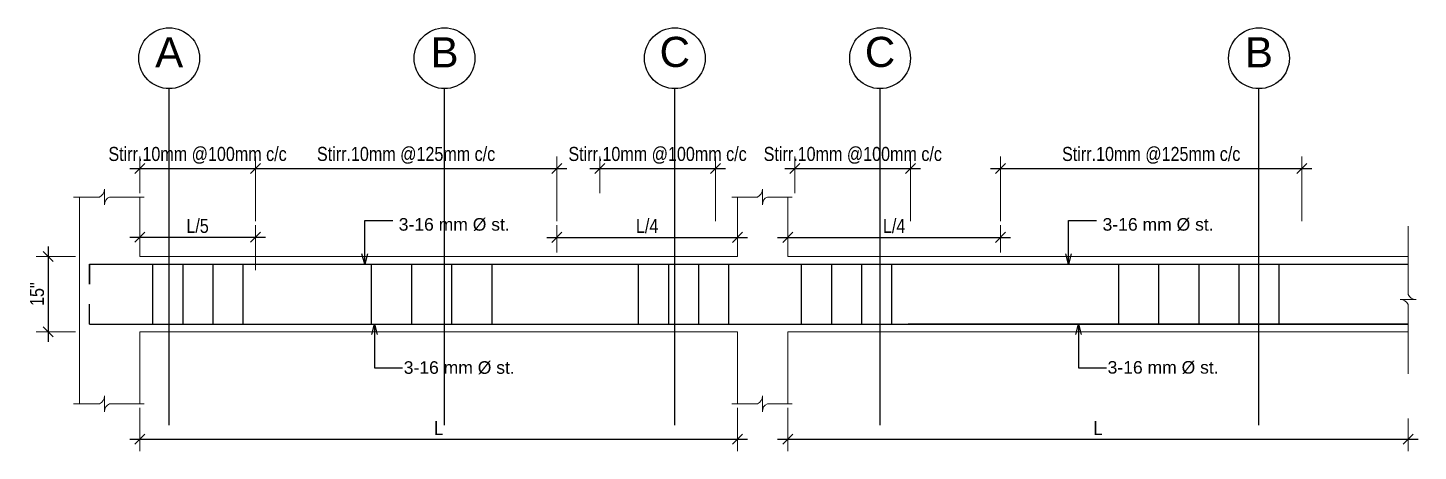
# Model space of a CAD drawing. Header units: inches. Extents: x -4010 to 92088, y -38563 to -1318.
# Drawn here: x 50636.7 to 50913.7, y -29507 to -29422.7 of the extents above; entities that cross this region are included whole.
import ezdxf

# ---------------------------------------------------------------- set-up
doc = ezdxf.new("R2010")
doc.units = ezdxf.units.IN
doc.header["$MEASUREMENT"] = 0
doc.header["$PDMODE"] = 99
doc.layers.add('DIM', color=7, linetype='Continuous', lineweight=15)
doc.layers.add('LINE', color=8, linetype='Continuous', lineweight=13)
for name, color, linetype in [('Hatch', 3, 'Continuous'), ('Rod', 1, 'Continuous'), ('TEX', 7, 'Continuous')]:
    doc.layers.add(name, color=color, linetype=linetype)
doc.styles.add('R', font='arial.ttf')
doc.styles.get("Standard").update_dxf_attribs({"font": 'ARIALN.TTF'})
doc.styles.add('style0', font='swissel.ttf')
doc.dimstyles.new('_30', dxfattribs={"dimscale": 0.4, "dimtxt": 7, "dimasz": 5, "dimexe": 6, "dimexo": 2, "dimgap": 2, "dimtad": 1, "dimdec": 0, "dimzin": 3, "dimdsep": 46, "dimlunit": 3, "dimtxsty": 'Standard', "dimblk": 'OBLIQUE', "dimcen": 0, "dimdle": 5, "dimclrt": 7, "dimazin": 0, "dimtfac": 0.0375, "dimtdec": 0, "dimtofl": 0, "dimtmove": 0, "dimatfit": 3, "dimldrblk": 'OPEN30', "dimfxl": 6, "dimtvp": 0.8, "dimtolj": 1, "dimtzin": 0, "dimlwe": -1, "dimarcsym": 0})

# ---------------------------------------------------------------- blocks, each defined once
blk = doc.blocks.new('_Oblique')
at = {"color": 0, "linetype": 'ByBlock', "lineweight": -2}
blk.add_line((-0.5, -0.5), (0.5, 0.5), dxfattribs=at)
blk = doc.blocks.new('*D1083')
at = {"layer": 'Defpoints', "color": 0}
for p in [(50647.02, -29468.21), (50640.79, -29483.21), (50647.02, -29483.21)]:
    blk.add_point(p, dxfattribs=at)
at = {"layer": 'DIM', "color": 0}
for p, q in [((50646.22, -29468.21), (50638.39, -29468.21)), ((50646.22, -29483.21), (50638.39, -29483.21))]:
    blk.add_line(p, q, dxfattribs=at)
at = {"layer": 'DIM', "color": 0, "lineweight": -2}
blk.add_line((50640.79, -29466.21), (50640.79, -29485.21), dxfattribs=at)
at = {"layer": 'DIM', "color": 0, "lineweight": -2, "xscale": 2, "yscale": 2, "zscale": 2}
for p, rotation in [((50640.79, -29468.21), 90), ((50640.79, -29483.21), 270)]:
    blk.add_blockref('_Oblique', p, dxfattribs=dict(at, rotation=rotation))
at = {"layer": 'DIM', "color": 7, "insert": (50638.56, -29475.71), "char_height": 2.8, "attachment_point": 5, "rotation": 90}
blk.add_mtext('\\A1;15"', dxfattribs=at)
blk = doc.blocks.new('_Open30')
at = {"color": 0, "linetype": 'ByBlock', "lineweight": -2}
for p, q in [((-1, 0.27), (0, 0)), ((0, 0), (-1, -0.27)), ((0, 0), (-1, 0))]:
    blk.add_line(p, q, dxfattribs=at)
blk = doc.blocks.new('*D1084')
at = {"layer": 'Defpoints', "color": 0}
for p in [(50778.1, -29464.4), (50742.1, -29468.21), (50778.1, -29468.21)]:
    blk.add_point(p, dxfattribs=at)
at = {"layer": 'DIM', "color": 0}
for p, q in [((50742.1, -29467.41), (50742.1, -29462)), ((50778.1, -29467.41), (50778.1, -29462))]:
    blk.add_line(p, q, dxfattribs=at)
at = {"layer": 'DIM', "color": 0, "lineweight": -2}
blk.add_line((50740.1, -29464.4), (50780.1, -29464.4), dxfattribs=at)
at = {"layer": 'DIM', "color": 0, "lineweight": -2, "xscale": 2, "yscale": 2, "zscale": 2, "rotation": 180}
blk.add_blockref('_Oblique', (50742.1, -29464.4), dxfattribs=at)
at = {"layer": 'DIM', "color": 0, "lineweight": -2, "xscale": 2, "yscale": 2, "zscale": 2}
blk.add_blockref('_Oblique', (50778.1, -29464.4), dxfattribs=at)
at = {"layer": 'DIM', "color": 7, "insert": (50760.1, -29462.15), "char_height": 2.8, "attachment_point": 5}
blk.add_mtext('\\A1;L/4', dxfattribs=at)
blk = doc.blocks.new('*D1085')
at = {"layer": 'Defpoints', "color": 0}
for p in [(50742.1, -29450.72), (50682.07, -29461.99), (50742.1, -29462)]:
    blk.add_point(p, dxfattribs=at)
at = {"layer": 'DIM', "color": 0}
for p, q in [((50682.07, -29461.19), (50682.07, -29448.32)), ((50742.1, -29461.2), (50742.1, -29448.32))]:
    blk.add_line(p, q, dxfattribs=at)
at = {"layer": 'DIM', "color": 0, "lineweight": -2}
blk.add_line((50680.07, -29450.72), (50744.1, -29450.72), dxfattribs=at)
at = {"layer": 'DIM', "color": 0, "lineweight": -2, "xscale": 2, "yscale": 2, "zscale": 2, "rotation": 180}
blk.add_blockref('_Oblique', (50682.07, -29450.72), dxfattribs=at)
at = {"layer": 'DIM', "color": 0, "lineweight": -2, "xscale": 2, "yscale": 2, "zscale": 2}
blk.add_blockref('_Oblique', (50742.1, -29450.72), dxfattribs=at)
at = {"layer": 'DIM', "color": 7, "insert": (50712.08, -29448.08), "char_height": 2.8, "attachment_point": 5}
blk.add_mtext('\\A1;Stirr.10mm @125mm c/c', dxfattribs=at)
blk = doc.blocks.new('*D1086')
at = {"layer": 'Defpoints', "color": 0}
for p in [(50682.07, -29450.72), (50659.02, -29456.38), (50682.07, -29461.99)]:
    blk.add_point(p, dxfattribs=at)
at = {"layer": 'DIM', "color": 0}
for p, q in [((50659.02, -29455.58), (50659.02, -29448.32)), ((50682.07, -29461.19), (50682.07, -29448.32))]:
    blk.add_line(p, q, dxfattribs=at)
at = {"layer": 'DIM', "color": 0, "lineweight": -2}
blk.add_line((50657.02, -29450.72), (50684.07, -29450.72), dxfattribs=at)
at = {"layer": 'DIM', "color": 0, "lineweight": -2, "xscale": 2, "yscale": 2, "zscale": 2, "rotation": 180}
blk.add_blockref('_Oblique', (50659.02, -29450.72), dxfattribs=at)
at = {"layer": 'DIM', "color": 0, "lineweight": -2, "xscale": 2, "yscale": 2, "zscale": 2}
blk.add_blockref('_Oblique', (50682.07, -29450.72), dxfattribs=at)
at = {"layer": 'DIM', "color": 7, "insert": (50670.54, -29448.08), "char_height": 2.8, "attachment_point": 5}
blk.add_mtext('\\A1;Stirr.10mm @100mm c/c', dxfattribs=at)
blk = doc.blocks.new('*D1087')
at = {"layer": 'Defpoints', "color": 0}
for p in [(50830.49, -29464.4), (50788.1, -29468.21), (50830.49, -29468.21)]:
    blk.add_point(p, dxfattribs=at)
at = {"layer": 'DIM', "color": 0}
for p, q in [((50788.1, -29467.41), (50788.1, -29462)), ((50830.49, -29467.41), (50830.49, -29462))]:
    blk.add_line(p, q, dxfattribs=at)
at = {"layer": 'DIM', "color": 0, "lineweight": -2}
blk.add_line((50786.1, -29464.4), (50832.49, -29464.4), dxfattribs=at)
at = {"layer": 'DIM', "color": 0, "lineweight": -2, "xscale": 2, "yscale": 2, "zscale": 2, "rotation": 180}
blk.add_blockref('_Oblique', (50788.1, -29464.4), dxfattribs=at)
at = {"layer": 'DIM', "color": 0, "lineweight": -2, "xscale": 2, "yscale": 2, "zscale": 2}
blk.add_blockref('_Oblique', (50830.49, -29464.4), dxfattribs=at)
at = {"layer": 'DIM', "color": 7, "insert": (50809.3, -29462.15), "char_height": 2.8, "attachment_point": 5}
blk.add_mtext('\\A1;{\\fArial Narrow|b0|i0|c0|p34;L/4}', dxfattribs=at)
blk = doc.blocks.new('*D1089')
at = {"layer": 'Defpoints', "color": 0}
for p in [(50659.02, -29497.54), (50778.1, -29497.54), (50778.1, -29504.56)]:
    blk.add_point(p, dxfattribs=at)
at = {"layer": 'DIM', "color": 0}
for p, q in [((50659.02, -29498.34), (50659.02, -29506.96)), ((50778.1, -29498.34), (50778.1, -29506.96))]:
    blk.add_line(p, q, dxfattribs=at)
at = {"layer": 'DIM', "color": 0, "lineweight": -2}
blk.add_line((50657.02, -29504.56), (50780.1, -29504.56), dxfattribs=at)
at = {"layer": 'DIM', "color": 0, "lineweight": -2, "xscale": 2, "yscale": 2, "zscale": 2, "rotation": 180}
blk.add_blockref('_Oblique', (50659.02, -29504.56), dxfattribs=at)
at = {"layer": 'DIM', "color": 0, "lineweight": -2, "xscale": 2, "yscale": 2, "zscale": 2}
blk.add_blockref('_Oblique', (50778.1, -29504.56), dxfattribs=at)
at = {"layer": 'DIM', "color": 7, "insert": (50718.56, -29502.36), "char_height": 2.8, "attachment_point": 5}
blk.add_mtext('\\A1;L', dxfattribs=at)
blk = doc.blocks.new('*D1090')
at = {"layer": 'Defpoints', "color": 0}
for p in [(50788.1, -29497.54), (50911.71, -29499.66), (50911.71, -29504.56)]:
    blk.add_point(p, dxfattribs=at)
at = {"layer": 'DIM', "color": 0}
for p, q in [((50788.1, -29498.34), (50788.1, -29506.96)), ((50911.71, -29500.46), (50911.71, -29506.96))]:
    blk.add_line(p, q, dxfattribs=at)
at = {"layer": 'DIM', "color": 0, "lineweight": -2}
blk.add_line((50786.1, -29504.56), (50913.71, -29504.56), dxfattribs=at)
at = {"layer": 'DIM', "color": 0, "lineweight": -2, "xscale": 2, "yscale": 2, "zscale": 2, "rotation": 180}
blk.add_blockref('_Oblique', (50788.1, -29504.56), dxfattribs=at)
at = {"layer": 'DIM', "color": 0, "lineweight": -2, "xscale": 2, "yscale": 2, "zscale": 2}
blk.add_blockref('_Oblique', (50911.71, -29504.56), dxfattribs=at)
at = {"layer": 'DIM', "color": 7, "insert": (50849.9, -29502.36), "char_height": 2.8, "attachment_point": 5}
blk.add_mtext('\\A1;L', dxfattribs=at)
blk = doc.blocks.new('*D1091')
at = {"layer": 'Defpoints', "color": 0}
for p in [(50682.07, -29464.39), (50659.02, -29468.21), (50682.07, -29471.71)]:
    blk.add_point(p, dxfattribs=at)
at = {"layer": 'DIM', "color": 0}
for p, q in [((50659.02, -29467.41), (50659.02, -29461.99)), ((50682.07, -29470.91), (50682.07, -29461.99))]:
    blk.add_line(p, q, dxfattribs=at)
at = {"layer": 'DIM', "color": 0, "lineweight": -2}
blk.add_line((50657.02, -29464.39), (50684.07, -29464.39), dxfattribs=at)
at = {"layer": 'DIM', "color": 0, "lineweight": -2, "xscale": 2, "yscale": 2, "zscale": 2, "rotation": 180}
blk.add_blockref('_Oblique', (50659.02, -29464.39), dxfattribs=at)
at = {"layer": 'DIM', "color": 0, "lineweight": -2, "xscale": 2, "yscale": 2, "zscale": 2}
blk.add_blockref('_Oblique', (50682.07, -29464.39), dxfattribs=at)
at = {"layer": 'DIM', "color": 7, "insert": (50670.54, -29462.14), "char_height": 2.8, "attachment_point": 5}
blk.add_mtext('\\A1;L/5', dxfattribs=at)
blk = doc.blocks.new('*D1093')
at = {"layer": 'Defpoints', "color": 0}
for p in [(50773.7, -29450.72), (50750.66, -29456.38), (50773.7, -29461.99)]:
    blk.add_point(p, dxfattribs=at)
at = {"layer": 'DIM', "color": 0}
for p, q in [((50750.66, -29455.58), (50750.66, -29448.32)), ((50773.7, -29461.19), (50773.7, -29448.32))]:
    blk.add_line(p, q, dxfattribs=at)
at = {"layer": 'DIM', "color": 0, "lineweight": -2}
blk.add_line((50748.66, -29450.72), (50775.7, -29450.72), dxfattribs=at)
at = {"layer": 'DIM', "color": 0, "lineweight": -2, "xscale": 2, "yscale": 2, "zscale": 2, "rotation": 180}
blk.add_blockref('_Oblique', (50750.66, -29450.72), dxfattribs=at)
at = {"layer": 'DIM', "color": 0, "lineweight": -2, "xscale": 2, "yscale": 2, "zscale": 2}
blk.add_blockref('_Oblique', (50773.7, -29450.72), dxfattribs=at)
at = {"layer": 'DIM', "color": 7, "insert": (50762.18, -29448.08), "char_height": 2.8, "attachment_point": 5}
blk.add_mtext('\\A1;Stirr.10mm @100mm c/c', dxfattribs=at)
blk = doc.blocks.new('*D1094')
at = {"layer": 'Defpoints', "color": 0}
for p in [(50812.59, -29450.72), (50789.55, -29456.38), (50812.59, -29461.99)]:
    blk.add_point(p, dxfattribs=at)
at = {"layer": 'DIM', "color": 0}
for p, q in [((50789.55, -29455.58), (50789.55, -29448.32)), ((50812.59, -29461.19), (50812.59, -29448.32))]:
    blk.add_line(p, q, dxfattribs=at)
at = {"layer": 'DIM', "color": 0, "lineweight": -2}
blk.add_line((50787.55, -29450.72), (50814.59, -29450.72), dxfattribs=at)
at = {"layer": 'DIM', "color": 0, "lineweight": -2, "xscale": 2, "yscale": 2, "zscale": 2, "rotation": 180}
blk.add_blockref('_Oblique', (50789.55, -29450.72), dxfattribs=at)
at = {"layer": 'DIM', "color": 0, "lineweight": -2, "xscale": 2, "yscale": 2, "zscale": 2}
blk.add_blockref('_Oblique', (50812.59, -29450.72), dxfattribs=at)
at = {"layer": 'DIM', "color": 7, "insert": (50801.07, -29448.08), "char_height": 2.8, "attachment_point": 5}
blk.add_mtext('\\A1;Stirr.10mm @100mm c/c', dxfattribs=at)
blk = doc.blocks.new('*D1095')
at = {"layer": 'Defpoints', "color": 0}
for p in [(50890.54, -29450.72), (50830.51, -29461.99), (50890.54, -29462)]:
    blk.add_point(p, dxfattribs=at)
at = {"layer": 'DIM', "color": 0}
for p, q in [((50830.51, -29461.19), (50830.51, -29448.32)), ((50890.54, -29461.2), (50890.54, -29448.32))]:
    blk.add_line(p, q, dxfattribs=at)
at = {"layer": 'DIM', "color": 0, "lineweight": -2}
blk.add_line((50828.51, -29450.72), (50892.54, -29450.72), dxfattribs=at)
at = {"layer": 'DIM', "color": 0, "lineweight": -2, "xscale": 2, "yscale": 2, "zscale": 2, "rotation": 180}
blk.add_blockref('_Oblique', (50830.51, -29450.72), dxfattribs=at)
at = {"layer": 'DIM', "color": 0, "lineweight": -2, "xscale": 2, "yscale": 2, "zscale": 2}
blk.add_blockref('_Oblique', (50890.54, -29450.72), dxfattribs=at)
at = {"layer": 'DIM', "color": 7, "insert": (50860.52, -29448.08), "char_height": 2.8, "attachment_point": 5}
blk.add_mtext('\\A1;Stirr.10mm @125mm c/c', dxfattribs=at)

msp = doc.modelspace()

# ---------------------------------------------------------------- linework, layer by layer
at = {"layer": 'Hatch'}
for p, q in [((50664.88, -29501.783), (50664.88, -29434.802)), ((50719.734, -29501.783), (50719.734, -29434.802)), ((50765.611, -29501.783), (50765.611, -29434.802)), ((50806.502, -29501.783), (50806.502, -29434.802)), ((50881.985, -29501.783), (50881.985, -29434.802))]:
    msp.add_line(p, q, dxfattribs=at)
for centre in [(50664.88, -29428.751), (50719.734, -29428.751), (50765.611, -29428.751), (50806.502, -29428.751), (50881.985, -29428.751)]:
    msp.add_circle(centre, 6.051, dxfattribs=at)
at = {"layer": 'LINE'}
for p, q in [((50647.02, -29456.379), (50647.02, -29497.537)), ((50659.02, -29456.379), (50659.02, -29468.212)), ((50778.096, -29456.379), (50778.096, -29468.212)), ((50778.096, -29456.379), (50778.096, -29468.212)), ((50788.096, -29456.379), (50788.096, -29468.212)), ((50659.02, -29468.212), (50778.096, -29468.212)), ((50788.096, -29468.212), (50911.705, -29468.212)), ((50659.02, -29483.212), (50659.02, -29497.537)), ((50659.02, -29483.212), (50778.096, -29483.212)), ((50778.096, -29483.212), (50778.096, -29497.537)), ((50778.096, -29483.212), (50778.096, -29497.537)), ((50788.096, -29483.212), (50788.096, -29497.537)), ((50788.096, -29483.212), (50911.705, -29483.212))]:
    msp.add_line(p, q, dxfattribs=at)
for points in [[(50645.855, -29456.379), (50651.02, -29456.379, 0.2516591), (50652.02, -29454.811), (50652.02, -29457.947, -0.3614804), (50653.02, -29456.379), (50659.927, -29456.379)], [(50776.979, -29456.379), (50782.093, -29456.379, 0.2516591), (50783.093, -29454.811), (50783.093, -29457.947, -0.3614804), (50784.093, -29456.379), (50789.002, -29456.379)], [(50911.705, -29491.554), (50911.705, -29477.752, 0.2516591), (50910.137, -29476.752), (50913.274, -29476.752, -0.3614804), (50911.705, -29475.752), (50911.705, -29462.17)], [(50645.855, -29497.537), (50651.02, -29497.537, 0.2516591), (50652.02, -29495.968), (50652.02, -29499.105, -0.3614804), (50653.02, -29497.537), (50659.927, -29497.537)], [(50776.979, -29497.537), (50782.093, -29497.537, 0.2516591), (50783.093, -29495.968), (50783.093, -29499.105, -0.3614804), (50784.093, -29497.537), (50789.002, -29497.537)]]:
    msp.add_lwpolyline(points, format="xyb", dxfattribs=at)
at = {"layer": 'Rod'}
for p, q in [((50649.02, -29469.712), (50649.02, -29473.712)), ((50649.02, -29473.712), (50649.02, -29469.712)), ((50649.02, -29469.712), (50911.705, -29469.712)), ((50661.587, -29469.712), (50661.587, -29481.712)), ((50667.587, -29469.712), (50667.587, -29481.712)), ((50673.587, -29469.712), (50673.587, -29481.712)), ((50679.587, -29469.712), (50679.587, -29481.712)), ((50705.128, -29469.712), (50705.128, -29481.712)), ((50713.128, -29469.712), (50713.128, -29481.712)), ((50721.128, -29469.712), (50721.128, -29481.712)), ((50729.128, -29469.712), (50729.128, -29481.712)), ((50758.336, -29469.712), (50758.336, -29481.712)), ((50764.336, -29469.712), (50764.336, -29481.712)), ((50770.336, -29469.712), (50770.336, -29481.712)), ((50776.336, -29469.712), (50776.336, -29481.712)), ((50790.813, -29469.712), (50790.813, -29481.712)), ((50796.813, -29469.712), (50796.813, -29481.712)), ((50802.813, -29469.712), (50802.813, -29481.712)), ((50808.813, -29469.712), (50808.813, -29481.712)), ((50853.974, -29469.712), (50853.974, -29481.712)), ((50861.974, -29469.712), (50861.974, -29481.712)), ((50869.974, -29469.712), (50869.974, -29481.712)), ((50877.974, -29469.712), (50877.974, -29481.712)), ((50885.974, -29469.712), (50885.974, -29481.712)), ((50649.02, -29481.712), (50649.02, -29477.712)), ((50649.02, -29481.712), (50649.02, -29477.712)), ((50649.02, -29481.712), (50911.705, -29481.712))]:
    msp.add_line(p, q, dxfattribs=at)
msp.add_lwpolyline([(50911.705, -29481.712), (50812.096, -29481.712)], dxfattribs=at)

# ---------------------------------------------------------------- texts
at = {"layer": 'TEX'}
for s, insert, char_height, attachment_point, style in [('A', (50664.88, -29430.575), 6, 8, 'R'), ('B', (50719.734, -29430.575), 6, 8, 'R'), ('C', (50765.611, -29430.575), 6, 8, 'R'), ('C', (50806.502, -29430.575), 6, 8, 'R'), ('B', (50881.985, -29430.575), 6, 8, 'R'), ('3-16 mm %%C st.', (50710.61, -29463.167), 2.5, 7, 'style0'), ('3-16 mm %%C st.', (50850.83, -29463.167), 2.5, 7, 'style0'), ('3-16 mm %%C st.', (50711.608, -29491.653), 2.5, 7, 'style0'), ('3-16 mm %%C st.', (50851.828, -29491.622), 2.5, 7, 'style0')]:
    msp.add_mtext(s, dxfattribs=dict(at, insert=insert, char_height=char_height, attachment_point=attachment_point, style=style))

# ---------------------------------------------------------------- dimensions: what is measured, and where the dimension line sits
at = {"layer": 'DIM'}
for base, p1, p2, picture, middle in [((50682.067, -29450.721), (50659.02, -29456.379), (50682.067, -29461.99), '*D1086', (50670.544, -29450.721)), ((50773.703, -29450.721), (50750.655, -29456.379), (50773.703, -29461.99), '*D1093', (50762.179, -29450.721)), ((50812.593, -29450.721), (50789.546, -29456.379), (50812.593, -29461.99), '*D1094', (50801.07, -29450.721))]:
    dim = msp.add_linear_dim(base=base, p1=p1, p2=p2, angle=180, text='Stirr.10mm @100mm c/c', dimstyle='_30', dxfattribs=at)
    dim.commit()
    dim.dimension.update_dxf_attribs({"geometry": picture, "text_midpoint": middle, "dimtype": 160})
for base, p1, p2, angle, text, picture, middle in [((50742.096, -29450.721), (50682.067, -29461.99), (50742.096, -29461.995), 180, 'Stirr.10mm @125mm c/c', '*D1085', (50712.082, -29448.085)), ((50890.535, -29450.721), (50830.506, -29461.99), (50890.535, -29461.995), 180, 'Stirr.10mm @125mm c/c', '*D1095', (50860.521, -29448.085)), ((50640.787, -29483.212), (50647.02, -29468.212), (50647.02, -29483.212), 90, '15"', '*D1083', (50638.557, -29475.712))]:
    dim = msp.add_linear_dim(base=base, p1=p1, p2=p2, angle=angle, text=text, dimstyle='_30', dxfattribs=at)
    dim.commit()
    dim.dimension.update_dxf_attribs({"geometry": picture, "text_midpoint": middle})
for base, p1, p2, text, picture, middle in [((50682.067, -29464.39), (50659.02, -29468.212), (50682.067, -29471.712), 'L/5', '*D1091', (50670.544, -29462.143)), ((50778.096, -29464.395), (50742.096, -29468.212), (50778.096, -29468.212), 'L/4', '*D1084', (50760.096, -29462.148)), ((50830.494, -29464.395), (50788.096, -29468.212), (50830.494, -29468.212), '{\\fArial Narrow|b0|i0|c0|p34;L/4}', '*D1087', (50809.295, -29462.148)), ((50778.096, -29504.557), (50659.02, -29497.537), (50778.096, -29497.537), 'L', '*D1089', (50718.558, -29502.357)), ((50911.705, -29504.557), (50788.096, -29497.537), (50911.705, -29499.656), 'L', '*D1090', (50849.901, -29502.357))]:
    dim = msp.add_linear_dim(base=base, p1=p1, p2=p2, text=text, dimstyle='_30', dxfattribs=at)
    dim.commit()
    dim.dimension.update_dxf_attribs({"geometry": picture, "text_midpoint": middle})

# ---------------------------------------------------------------- leaders
for points in [[(50703.834, -29469.712), (50703.834, -29461.078), (50709.427, -29461.078)], [(50844.054, -29469.712), (50844.054, -29461.078), (50849.647, -29461.078)], [(50705.803, -29481.712), (50705.803, -29490.346), (50711.396, -29490.346)], [(50846.023, -29481.712), (50846.023, -29490.346), (50851.617, -29490.346)]]:
    msp.add_leader(points, dimstyle='_30', dxfattribs=at)

doc.saveas('drawing.dxf')
